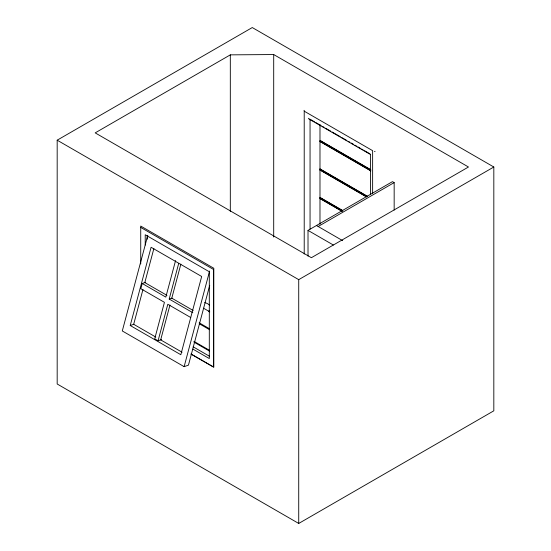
<?xml version="1.0" encoding="UTF-8"?>
<svg xmlns="http://www.w3.org/2000/svg" width="551" height="551" viewBox="0 0 551 551"><rect width="100%" height="100%" fill="white"/><g stroke="black" fill="none" stroke-linecap="round" stroke-linejoin="round"><path stroke-width="0.83" d="M147.778 235.339L122.294 330.958L184.13 366.656L188.449 365.148L209.724 285.328M130.229 325.51L151.084 247.275L201.673 276.485L180.824 354.72L130.229 325.51L133.831 324.25M145.671 282.277L142.213 283.483L140.829 288.703L164.439 302.334L154.707 338.837L158.075 340.787L161.539 339.581M142.978 289.454L133.686 324.305L155.823 337.081M153.874 248.556L144.81 282.58L166.946 295.357M175.555 260.609L165.823 297.113L142.213 283.483M158.075 340.787L167.807 304.276L190.68 317.486M192.809 312.692L169.198 299.062L178.71 263.385M169.963 305.034L160.672 339.884L182.071 352.234M180.859 264.136L171.795 298.16L193.187 310.509M184.13 366.656L209.614 271.037M308.408 118.286L309.228 119.154L370.114 154.308L370.451 154.101L370.458 194.462M374.528 151.649L375.052 151.339M57.18 140.188L252.275 27.55L493.82 167.008L493.82 410.812L298.725 523.45L57.18 383.992L57.18 140.188L298.725 279.646L493.82 167.008M230.318 54.859L95.185 132.874L311.391 257.703L468.481 167.008L273.702 54.549L230.318 54.859L230.318 211.515M308.016 256.132L308.016 230.394L392.47 181.637L394.165 182.608L394.165 210.062M318.147 226.495L394.165 182.608M169.198 299.062L171.967 298.098M309.938 119.291L309.228 119.154M314.476 121.792L310.055 119.236L310.055 229.113M315.943 122.639L321.102 125.621M322.576 126.468L324.05 127.322M325.524 128.169L330.683 131.145M332.157 131.999L340.256 136.676M341.73 137.53L346.889 140.505M348.363 141.352L349.837 142.206M351.311 143.053L353.515 144.334M354.989 145.182L356.463 146.036M357.936 146.883L360.147 148.157M361.621 149.011L363.095 149.858M364.569 150.712L369.721 153.688M320.813 140.863L370.3 169.433M319.911 140.533L370.871 169.956M320.076 141.4L370.3 170.397M319.911 141.497L370.871 170.92M320.076 168.957L367.345 196.246M319.911 169.054L367.18 196.342M320.076 169.922L366.601 196.783M319.911 170.018L366.436 196.879M320.076 197.478L342.233 210.268M319.911 197.575L342.805 210.792M320.076 198.436L342.233 211.233M319.911 198.532L342.068 211.329M316.46 225.517L342.674 240.656M308.016 230.394L333.355 245.023M140.794 227.467L213.423 269.405L213.423 366.925L191.19 354.086M203.519 308.195L207.927 310.736A22.997 13.279 0 0 1 209.752 311.928M199.173 322.803L209.538 328.789M199.207 323.719L209.642 329.739M193.973 341.365L209.621 350.395M193.911 342.088L209.463 351.07M193.139 346.813L209.435 356.221M192.912 349.093L209.304 358.563L209.304 271.753L145.223 234.754L145.223 245.071M190.921 354.038L213.802 367.248L213.802 268.254L140.725 226.062L140.725 263.943M304.331 111.116L304.028 110.338M372.628 193.697L372.628 150.671L304.214 111.178L304.214 254.018M319.986 124.664L319.986 224.236M298.725 279.646L298.725 523.45M273.702 54.549L273.702 237.033M147.213 235.869L147.213 239.279M209.587 310.447A9.78 5.648 0 0 1 208.671 311.281M204.648 302.623A9.78 5.648 0 0 1 209.587 305.233"/></g></svg>
